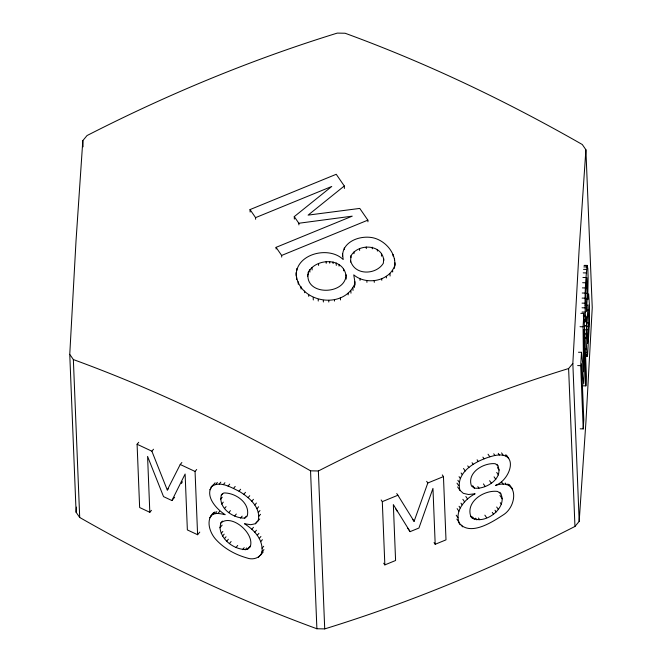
<?xml version="1.0" encoding="UTF-8"?>
<svg xmlns="http://www.w3.org/2000/svg" width="662" height="662" viewBox="0 0 662 662"><rect width="100%" height="100%" fill="white"/><g stroke="black" fill="none" stroke-linecap="round" stroke-linejoin="round"><path stroke-width="0.99" d="M583.834 321.724L585.853 321.757C584.273 303.146 585.125 284.221 587.128 265.661L587.806 268.375L588.121 277.568L587.732 299.605L588.65 293.895L589.47 305.53L589.478 320.772L587.624 354.609L587.326 356.007L585.034 356.123M587.525 293.316L586.896 277.626L585.779 295.972L586.4 311.612L587.525 293.316L585.498 293.274M588.832 322.874L588.096 304.81L586.838 325.332L587.566 343.47L588.832 322.874L586.805 322.833M587.053 356.156L586.218 341.799L586.664 317.015L585.853 321.757M69.758 354.336L76.022 240.885L82.816 140.617L87.045 135.544C167.428 94.451 250.989 59.704 337.281 33.1L345.109 33.241C427.288 63.271 506.38 101.104 582.295 144.523L585.895 149.736L592.242 307.665L585.978 421.115L579.184 521.383L574.955 526.456C494.572 567.549 411.011 602.296 324.719 628.9L316.891 628.759C234.712 598.729 155.62 560.896 79.705 517.477L76.105 512.264L69.758 354.336L73.358 359.557L79.705 517.477M579.184 521.383L572.837 363.455L579.101 250.004L585.895 149.736M580.202 428.835L583.23 428.893L580.69 365.623L581.509 352.308L578.472 352.25M581.509 352.308L583.578 371.787L583.065 326.763L583.884 313.391L580.855 313.341M583.23 428.893L583.793 419.716L581.55 363.827L583.694 384.001L584.157 376.463L583.619 329.99L585.862 385.88L582.833 385.83M585.862 385.88L586.424 376.661L583.884 313.391M76.105 512.264L76.469 507.117M213.752 512.553C205.154 519.96 209.68 533.109 216.482 540.126C224.724 548.889 235.705 554.822 247.224 558.033C254.142 560.681 263.459 556.725 262.053 548.244C261.432 537.395 253.083 529.269 244.477 523.741L250.749 524.709L255.35 523.75L259.752 518.95M460.131 524.676C453.28 512.421 464.492 499.148 475.142 493.778L468.539 494.497L463.326 493.356L459.949 490.31C454.802 470.616 479.205 459.08 494.911 455.489C519.579 450.739 510.965 479.594 495.524 485.428C518.793 477.393 517.858 506.033 503.103 514.995C491.767 522.376 469.259 537.122 458.385 522.153M212.593 485.254C203.979 495.606 216.35 509.078 225.154 514.68C220.57 513.762 214.819 512.016 211.021 515.83M350.579 262.061L350.91 255.904C358.216 243.211 382.239 243.881 383.811 260.398M383.745 258.743L383.323 263.294C375.999 275.193 354.228 275.698 350.512 260.414M500.944 493.893L497.65 491.452C484.41 489.599 465.237 501.622 470.93 516.807C482.979 527.192 510.286 507.001 499.785 492.214M498.105 465.924L495.242 463.714C483.616 462.539 466.569 472.585 471.485 486.007L474.389 488.142C486.413 489.706 505.131 477.468 496.947 464.236M258.114 520.92C261.457 507.721 249.086 497.236 238.982 491.204C230.881 487.373 219.089 479.884 210.963 487.215M221.307 495.052L223.797 492.958C235.482 492.611 250.542 503.054 247.232 516.087L244.733 518.123C233.098 518.371 218.005 508.077 221.307 495.052L222.399 493.744M394.362 268.391C397.357 255.151 387.08 241.92 374.618 238.204C361.982 234.513 342.411 240.761 342.585 256.053M219.983 527.722L220.785 523.038C231.675 513.331 255.383 533.862 250.12 547.019L247.282 549.485C235.093 550.288 221.182 540.506 219.983 527.722L222.167 525.098M296.22 276.029C295.211 253.943 328.807 245.403 343.206 259.562L342.486 253.579M354.369 287.432L354.849 281.78L353.748 274.846C365.656 285.115 388.056 281.789 394.295 266.745M346.077 274.78C345.696 295.707 303.138 296.03 308.351 272.049C316.436 257.791 344.075 257.295 346.143 276.426M412.931 519.67L414.089 521.358L427.809 483.003L443.457 476.599L442.299 474.911M296.088 272.736C296.94 301.938 341.832 310.71 354.269 284.958M138.73 442.29L137.092 444.26L139.641 507.522L149.819 512.305L147.576 456.408L163.531 496.616L171.905 500.546L185.12 474.025L187.363 529.923L197.599 534.722L199.783 532.099M181.471 483.55L182.381 481.721M137.092 444.26L151.871 451.194L167.287 490.021L180.23 464.492L181.868 462.531M151.871 451.194L153.51 449.225M167.287 490.021L168.38 488.713M149.819 512.305L151.457 510.336M197.599 534.722L195.058 471.452L196.697 469.49M171.905 500.546L174.627 497.27M212.916 485.412L215.1 482.788M209.846 489.772L210.938 488.457M215.721 484.352L217.359 482.383M219.18 484.104L220.818 482.143M223.276 484.675L224.915 482.706M228.051 486.09L229.689 484.121M220.612 499.198L222.25 497.236M233.545 488.391L235.184 486.421M209.755 517.783L211.393 515.822M212.841 514.432L215.026 511.809M221.671 504.088L223.301 502.127M215.175 513.621L216.813 511.652M217.997 513.389L219.635 511.42M224.426 508.598L226.065 506.629M238.982 491.204L240.62 489.243M243.831 494.291L245.47 492.329M228.787 512.611L230.426 510.642M220.785 523.038L222.424 521.068M248.101 497.65L249.74 495.681M234.662 516.021L236.293 514.051M221.207 533.398L222.846 531.429M222.556 536.104L224.195 534.135M251.792 501.275L253.43 499.305M240.513 518.114L242.151 516.145M224.401 538.727L226.04 536.766M254.779 505.007L256.417 503.046M244.733 518.123L246.372 516.161M226.743 541.226L228.373 539.257M256.964 508.747L258.602 506.786M229.466 543.51L231.104 541.541M258.329 512.496L259.967 510.526M258.892 516.244L260.53 514.275M255.35 523.75L256.988 521.788M236.077 547.408L237.716 545.447M251.841 529.269L253.48 527.3M254.804 532.215L256.442 530.245M242.549 549.65L244.187 547.681M245.13 549.865L246.769 547.904M257.286 535.285L258.925 533.315M247.282 549.485L250.013 546.208M259.272 538.446L260.911 536.477M260.729 541.657L262.367 539.687M262.053 548.244L263.691 546.282M261.763 552.207L263.948 549.584M258.437 557.255L259.529 555.948M260.53 555.203L263.261 551.926M73.358 359.557C155.537 389.587 234.629 427.42 310.544 470.831L318.372 470.972C398.756 429.886 482.317 395.14 568.617 368.535L572.837 363.455M294.367 219.097L294.267 216.623L331.745 186.461L255.573 217.641L255.64 219.287M250.12 212.055L250.021 209.589L336.238 174.288L344.298 185.981L308.12 215.117L359.772 208.414L367.865 220.148L367.931 221.795M276.128 248.995L276.062 247.348L352.225 216.16L298.835 223.251L294.267 216.623M281.706 257.088L281.64 255.441L367.865 220.148M443.457 476.599L445.998 539.861L435.199 544.28L432.956 488.391L418.938 528.028L410.101 531.644L393.344 504.609L395.586 560.499L384.845 564.901L382.305 501.631L397.895 495.25L414.089 521.358M584.356 265.371L587.384 265.429M584.099 265.603L587.128 265.661M583.818 266.935L586.855 266.985M583.536 269.351L586.565 269.409M583.239 272.868L586.267 272.918M582.924 277.477L585.961 277.527M582.634 282.715L585.663 282.773M585.514 287.639L587.533 287.672M582.403 287.896L585.44 287.945M582.229 293.018L585.266 293.076M582.113 298.107L585.142 298.165M585.34 299.15L587.368 299.191M582.047 303.138L585.084 303.196M585.051 305.124L587.07 305.157M582.047 307.78L585.084 307.838M586.664 310.23L588.683 310.271M582.105 312.034L585.134 312.092M583.23 315.915L585.258 315.956M586.813 316.262L588.841 316.304M583.487 320.094L585.506 320.135M584.331 325.613L586.35 325.646M585.729 326.225L588.766 326.283M580.036 326.705L583.065 326.763M586.64 329.618L588.659 329.659M584.232 329.8L586.259 329.841M584.182 333.913L586.201 333.946M584.165 337.926L586.193 337.968M584.381 348.874L586.4 348.907M584.571 352.573L586.59 352.606M584.786 354.989L586.813 355.022M585.307 355.966L587.326 356.007M577.661 365.573L580.69 365.623M180.23 464.492L195.058 471.452M506.43 455.051L508.747 458.418M505.296 454.86L506.455 456.54M501.564 452.891L503.302 455.415M498.254 453.362L499.413 455.051M493.753 453.809L494.911 455.489M511.494 487.397L512.653 489.086M509.384 484.559L511.122 487.083M497.452 467.579L499.198 470.103M488.051 454.215L489.797 456.747M507.878 483.947L509.037 485.627M505.255 483.045L506.413 484.733M496.707 472.436L498.453 474.96M501.548 481.87L503.294 484.394M482.904 457.128L484.071 458.807M494.067 476.847L495.813 479.371M477.103 459.784L478.27 461.472M499.967 495.449L502.284 498.817M489.615 480.703L491.361 483.227M500.282 502.698L501.44 504.378M472.064 462.705L473.231 464.393M483.434 483.914L485.18 486.438M496.69 507.018L498.436 509.55M467.744 465.882L468.903 467.562M495.002 510.237L496.161 511.916M477.823 486.611L478.99 488.291M463.508 468.464L465.245 470.996M492.271 512.38L493.438 514.068M472.643 485.618L474.389 488.142M461.124 472.982L462.283 474.671M459.056 476.657L460.214 478.345M484.865 515.152L486.611 517.684M457.872 480.322L459.031 482.01M456.995 483.152L458.733 485.676M465.849 496.483L467.587 499.016M457.624 486.934L459.949 490.31M478.469 518.023L479.636 519.711M462.862 499.322L464.6 501.846M475.597 518.164L476.756 519.852M472.552 516.881L474.29 519.405M470.608 515.855L472.354 518.379M460.984 503.145L462.142 504.825M459.056 506.264L460.214 507.944M457.136 508.615L458.874 511.138M250.021 209.589L255.573 217.641M276.062 247.348L281.64 255.441M456.226 515.21L457.963 517.734M461.414 525.156L462.572 526.836M456.854 519.116L458.592 521.639M426.651 481.315L427.809 483.003M434.04 542.6L435.199 544.28M396.737 493.562L397.895 495.25M407.775 528.276L410.101 531.644M381.147 499.951L382.305 501.631M383.687 563.213L384.845 564.901M395.884 509.086L397.506 511.709M568.617 368.535L574.955 526.456M394.949 262.806L395.048 265.28M394.527 258.701L394.593 260.356M393.021 254.431L393.087 256.078M392.632 270.361L392.698 272.008M389.984 273.547L390.084 276.013M386.351 276.286L386.418 277.941M381.436 253.678L381.535 256.153M381.734 278.603L381.8 280.249M377.323 249.433L377.39 251.088M374.212 280.688L374.278 282.335M372.218 247.183L372.284 248.829M366.252 246.959L366.318 248.606M366.864 280.713L366.93 282.368M359.565 248.813L359.632 250.459M359.963 278.743L360.029 280.398M353.93 251.999L353.996 253.654M354.849 281.78L354.981 285.074M352.937 287.945L353.036 290.419M350.91 255.904L350.976 257.551M350.868 290.709L350.968 293.183M344.298 185.981L344.397 188.455M348.088 293.216L348.154 294.871M346.152 277.444L346.218 279.091M344.248 247.969L344.314 249.615M343.611 269.169L343.677 270.816M340.392 297.47L340.491 299.944M338.977 264.452L339.043 266.107M336.18 262.922L336.279 265.396M333.069 261.929L333.135 263.584M334.451 299.439L334.517 301.086M329.684 261.515L329.75 263.17M328.741 300.382L328.807 302.029M326.143 261.689L326.209 263.335M323.304 300.349L323.37 301.996M318.554 263.766L318.621 265.412M318.182 299.398L318.248 301.045M312.017 267.465L312.116 269.939M313.2 297.486L313.3 299.96M318.372 470.972L324.719 628.9M309.824 269.649L309.924 272.123M308.351 272.049L308.451 274.523M308.674 294.714L308.74 296.361M307.648 274.656L307.714 276.302M304.594 291.073L304.661 292.72M310.544 470.831L316.891 628.759M298.835 223.251L298.901 224.898M300.962 286.572L301.061 289.037M298.157 281.755L298.256 284.23M296.816 268.524L296.882 270.179M296.535 277.146L296.634 279.612M82.816 140.617L83.064 146.815"/></g></svg>
